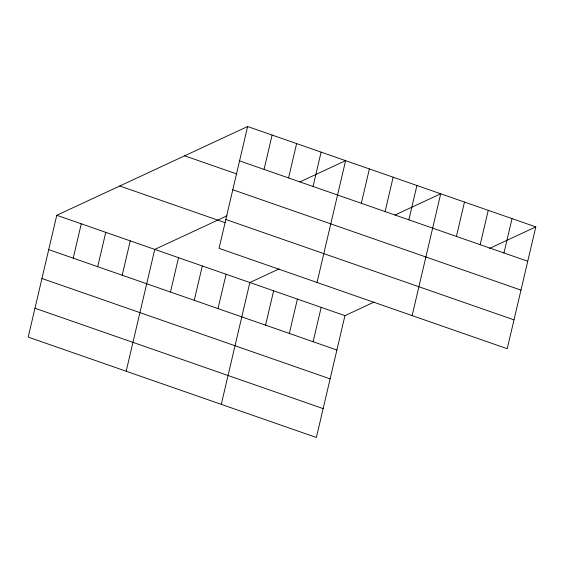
<?xml version="1.0" encoding="UTF-8"?>
<svg xmlns="http://www.w3.org/2000/svg" width="564" height="564" viewBox="0 0 564 564"><rect width="100%" height="100%" fill="white"/><g stroke="black" fill="none" stroke-linecap="round" stroke-linejoin="round"><path stroke-width="0.85" d="M247.624 126.526L219.051 248.35L507.226 348.721L535.8 226.897L247.624 126.526L56.774 215.279L28.2 337.103L316.376 437.474L344.949 315.65L374.193 302.05M73.214 258.164L81.272 223.809M97.706 266.694L105.764 232.34M122.205 275.225L130.263 240.87M126.181 371.232L154.755 249.408L227.003 215.808M170.469 292.039L178.527 257.685M194.249 300.323L202.307 265.968M218.021 308.6L226.079 274.245M264.058 169.411L272.116 135.057M221.278 404.353L249.852 282.529L279.095 268.929M288.556 177.942L296.615 143.587M265.573 325.16L273.632 290.805M313.048 186.472L321.106 152.118M289.346 333.444L297.404 299.089M317.031 282.479L345.605 160.648L299.865 181.918M313.119 341.721L321.177 307.366M361.32 203.287L369.378 168.932M385.092 211.563L393.15 177.216M408.872 219.847L416.923 185.493M412.129 315.6L440.703 193.776L394.969 215.046M456.417 236.408L464.475 202.053M480.19 244.691L488.248 210.337M503.969 252.968L512.027 218.613M489.312 248.512L535.8 226.897M239.566 160.881L527.742 261.252M184.639 155.812L236.901 174.015M232.791 189.744L520.974 290.115M225.819 219.488L513.994 319.858M119.751 185.986L225.114 222.688M56.774 215.279L344.949 315.65M48.715 249.633L336.898 350.004M41.947 278.496L330.123 378.867M34.968 308.24L323.151 408.611"/></g></svg>
